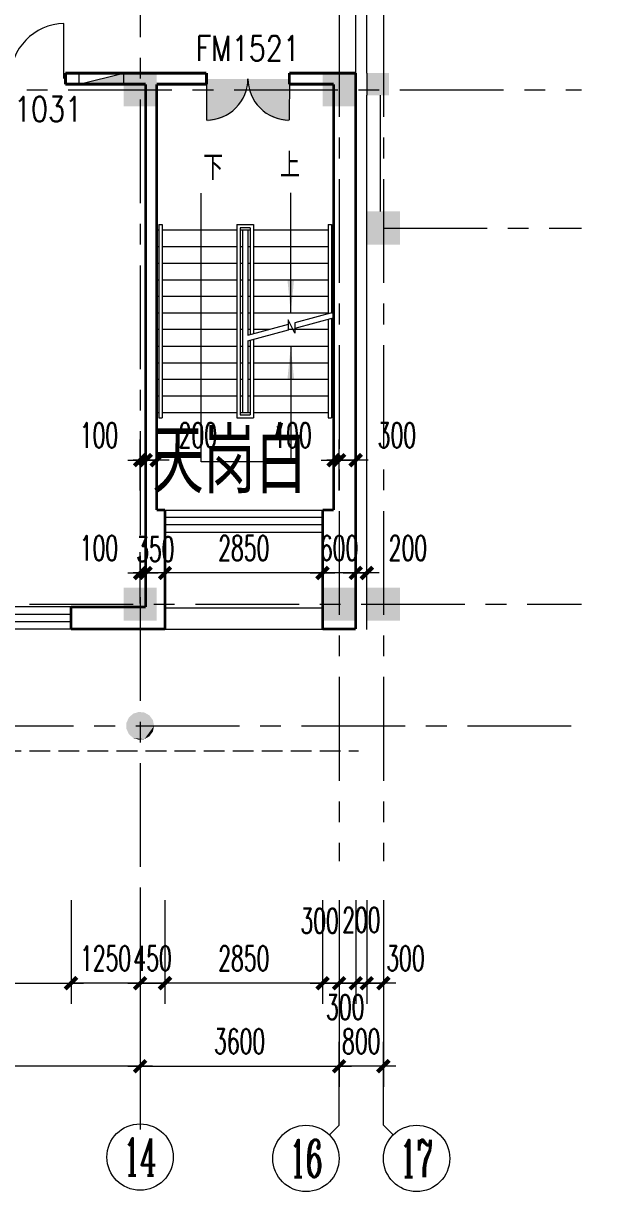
# Model space of a CAD drawing. Extents: x 1575758 to 1999219, y -897052 to -636879.
# Drawn here: x 1818763 to 1829079, y -718238 to -697117 of the extents above; entities that cross this region are included whole.
import ezdxf
from ezdxf.enums import TextEntityAlignment as Align

# ---------------------------------------------------------------- set-up
doc = ezdxf.new("R2010")
doc.units = 0
doc.header["$LTSCALE"] = 1500
doc.header["$MEASUREMENT"] = 0
doc.linetypes.add('CENTER', pattern=[2, 1.25, -0.25, 0.25, -0.25])
doc.linetypes.add('DASH', pattern=[0.35, 0.25, -0.1])
doc.layers.get('0').update_dxf_attribs({"linetype": 'CONTINUOUS', "lineweight": 5})
doc.layers.get('DEFPOINTS').update_dxf_attribs({"linetype": 'CONTINUOUS', "lineweight": 5})
for name, color, linetype, lineweight in [('AXIS', 7, 'CONTINUOUS', 5), ('AXIS_TEXT', 7, 'CONTINUOUS', 5), ('COLUMN', 7, 'CONTINUOUS', 5), ('DOTE', 7, 'CENTER', 5), ('P-S-TEXT', 7, 'CONTINUOUS', 5), ('PUB_DIM', 7, 'CONTINUOUS', 5), ('STAIR', 7, 'CONTINUOUS', 0), ('WALL', 7, 'CONTINUOUS', 5), ('WINDOW', 7, 'CONTINUOUS', 0), ('WINDOW_TEXT', 7, 'CONTINUOUS', 5), ('我的', 7, 'CONTINUOUS', 5), ('消火栓', 7, 'CONTINUOUS', 5), ('看线', 7, 'CONTINUOUS', 5), ('虚线', 7, 'DASH', 5)]:
    doc.layers.add(name, color=color, linetype=linetype, lineweight=lineweight)
doc.layers.add('防火门', color=10, linetype='CONTINUOUS')
doc.styles.add('_SIMPLEX', font='SIMPLEX.shx', dxfattribs={"width": 0.6})
doc.styles.add('COMPLEX', font='COMPLEX')
doc.styles.add('DIM_FONT', font='romans.shx', dxfattribs={"width": 0.6})
doc.styles.add('H1', font='romans.shx', dxfattribs={"width": 1.2, "bigfont": 'hztxt.shx'})
doc.styles.add('SIMPLEX', font='SIMPLEX.SHX', dxfattribs={"width": 0.6})
doc.dimstyles.new('NORMAL', dxfattribs={"dimscale": 1.5, "dimtxt": 300, "dimasz": 1, "dimexe": 250, "dimexo": 300, "dimgap": 150, "dimtad": 1, "dimdec": 0, "dimdsep": 46, "dimtxsty": 'DIM_FONT', "dimblk1": '_DIMX', "dimblk2": '_DIMX', "dimsah": 1, "dimcen": 2.5, "dimdle": 0.3, "dimclrd": 256, "dimclre": 256, "dimclrt": 256, "dimadec": 0, "dimazin": 0, "dimtfac": 1, "dimtdec": 0, "dimtix": 1, "dimtmove": 2, "dimatfit": 3, "dimldrblk": '_DIMX', "dimfxl": 1, "dimtvp": 1, "dimtolj": 1, "dimtzin": 0, "dimlwd": -1, "dimlwe": -1, "dimarcsym": 0})

# ---------------------------------------------------------------- blocks, each defined once
blk = doc.blocks.new('_FZH')
blk.add_solid([(0.5, -0.5), (-0.5, -0.5), (0.5, 0.5), (-0.5, 0.5)])
blk = doc.blocks.new('M_A2ZXL')
blk.add_line((-0.472, 0), (-0.472, -1))
blk.add_arc((-0.5, 0), 1, 271.6231, 0)
blk = doc.blocks.new('M_S2RKC')
for points in [[(-0.053, 0.503), (0.156, -0.481), (-0.253, 0.438), (-0.409, 0.297)], [(0.338, 0.376), (0.156, -0.481), (0.156, 0.481), (-0.053, 0.503)], [(-0.409, 0.297), (0.156, -0.481), (-0.495, 0.105), (-0.495, -0.105)], [(0.506, 0), (0.156, -0.481), (0.462, 0.206), (0.338, 0.376)], [(0.462, -0.206), (0.338, -0.376), (0.506, 0), (0.156, -0.481)], [(-0.495, -0.105), (0.156, -0.481), (-0.409, -0.297), (-0.253, -0.438)], [(-0.253, -0.438), (0.156, -0.481), (-0.053, -0.503)]]:
    blk.add_solid(points)
blk = doc.blocks.new('_ARROW')
blk.add_solid([(0, 0), (-1, 0.1), (-1, -0.1)])
blk = doc.blocks.new('_WBLK')
for p, q in [((-0.5, 0.5), (0.5, 0.5)), ((0.5, 0.1667), (-0.5, 0.1667)), ((0.5, -0.1667), (-0.5, -0.1667)), ((-0.5, -0.5), (0.5, -0.5))]:
    blk.add_line(p, q)
at = {"layer": 'WINDOW_TEXT', "style": 'SIMPLEX', "flags": 9}
blk.add_attdef('A', text='', height=1, dxfattribs=at).set_placement((0, 1.5), align=Align.MIDDLE)
blk = doc.blocks.new('A$C68C06AB7')
at = {"layer": '消火栓'}
blk.add_hatch(color=256, dxfattribs=at).paths.add_polyline_path([(800, 200), (0, 200), (800, 0)])
blk.add_line((0, 200), (800, 0), dxfattribs=at)
blk.add_lwpolyline([(0, 200), (0, 0), (800, 0), (800, 200)], close=True, dxfattribs=at)
blk = doc.blocks.new('M_A3PTU')
for p, q in [((-0.5, 0), (-0.499, -0.498)), ((0.5, 0), (0.499, -0.498))]:
    blk.add_line(p, q)
for centre, start, end in [((-0.498, -0.001), 269.885, 0.0763), ((0.498, -0.001), 179.9237, 270.115)]:
    blk.add_arc(centre, 0.498, start, end)
blk = doc.blocks.new('_AXISO2')
blk.add_line((0.354, 0.146), (0.5, 0))
blk.add_circle((0, 0.5), 0.5)
at = {"layer": 'AXIS_TEXT', "style": 'COMPLEX', "width": 1.041667}
blk.add_attdef('A', text='', height=0.56, dxfattribs=at).set_placement((-0.25, 0.22), (0.25, 0.22), align=Align.FIT)
blk = doc.blocks.new('_AXISO')
blk.add_circle((0, 0), 0.5)
at = {"layer": 'AXIS_TEXT', "style": 'COMPLEX', "width": 1.041667}
blk.add_attdef('A', text='', height=0.56, dxfattribs=at).set_placement((-0.25, -0.28), (0.25, -0.28), align=Align.FIT)
blk = doc.blocks.new('_DIMX')
blk.add_line((-150, 0), (150, 0))
at = {"const_width": 50}
blk.add_lwpolyline([(-70, -70), (70, 70)], dxfattribs=at)
blk = doc.blocks.new('*D1218')
at = {"layer": 'DEFPOINTS', "color": 0, "lineweight": 5}
for p in [(1815725, -712520), (1819625, -712520), (1819625, -714470)]:
    blk.add_point(p, dxfattribs=at)
at = {"layer": 'PUB_DIM'}
for p, q in [((1815725, -712970), (1815725, -714845)), ((1819625, -712970), (1819625, -714845)), ((1815726, -714470), (1819623, -714470))]:
    blk.add_line(p, q, dxfattribs=at)
at = {"layer": 'PUB_DIM', "xscale": 1.5, "yscale": 1.5, "zscale": 1.5, "rotation": 180}
blk.add_blockref('_DIMX', (1815725, -714470), dxfattribs=at)
at = {"layer": 'PUB_DIM', "xscale": 1.5, "yscale": 1.5, "zscale": 1.5}
blk.add_blockref('_DIMX', (1819625, -714470), dxfattribs=at)
at = {"layer": 'PUB_DIM', "insert": (1817675, -714020), "char_height": 450, "attachment_point": 5, "style": 'DIM_FONT'}
blk.add_mtext('\\A1;3900', dxfattribs=at)
blk = doc.blocks.new('*D1221')
at = {"layer": 'DEFPOINTS', "color": 0, "lineweight": 5}
for p in [(1824175, -712520), (1824475, -712520), (1824475, -714470)]:
    blk.add_point(p, dxfattribs=at)
at = {"layer": 'PUB_DIM'}
for p, q in [((1824175, -712970), (1824175, -714845)), ((1824475, -712970), (1824475, -714845)), ((1824173, -714470), (1824172, -714470)), ((1824175, -714470), (1824475, -714470)), ((1824476, -714470), (1824478, -714470))]:
    blk.add_line(p, q, dxfattribs=at)
at = {"layer": 'PUB_DIM', "xscale": 1.5, "yscale": 1.5, "zscale": 1.5}
blk.add_blockref('_DIMX', (1824175, -714470), dxfattribs=at)
at = {"layer": 'PUB_DIM', "xscale": 1.5, "yscale": 1.5, "zscale": 1.5, "rotation": 180}
blk.add_blockref('_DIMX', (1824475, -714470), dxfattribs=at)
at = {"layer": 'PUB_DIM', "insert": (1824122, -713342), "char_height": 450, "attachment_point": 5, "style": 'DIM_FONT'}
blk.add_mtext('\\A1;300', dxfattribs=at)
blk = doc.blocks.new('_AXISO1')
blk.add_line((0.354, -0.146), (0.5, 0))
blk.add_circle((0, -0.5), 0.5)
at = {"layer": 'AXIS_TEXT', "style": 'COMPLEX', "width": 1.041667}
blk.add_attdef('A', text='', height=0.56, dxfattribs=at).set_placement((-0.25, -0.78), (0.25, -0.78), align=Align.FIT)
blk = doc.blocks.new('*D1230')
at = {"layer": 'DEFPOINTS', "color": 0, "lineweight": 5}
for p in [(1824775, -712520), (1824975, -712520), (1824775, -714470)]:
    blk.add_point(p, dxfattribs=at)
at = {"layer": 'PUB_DIM'}
for p, q in [((1824775, -712970), (1824775, -714845)), ((1824975, -712970), (1824975, -714845)), ((1824773, -714470), (1824772, -714470)), ((1824975, -714470), (1824775, -714470)), ((1824976, -714470), (1824978, -714470))]:
    blk.add_line(p, q, dxfattribs=at)
at = {"layer": 'PUB_DIM', "xscale": 1.5, "yscale": 1.5, "zscale": 1.5}
for p, rotation in [((1824775, -714470), 5.33620742237223e-10), ((1824975, -714470), 180.0000000005336)]:
    blk.add_blockref('_DIMX', p, dxfattribs=dict(at, rotation=rotation))
at = {"layer": 'PUB_DIM', "insert": (1824877, -713325), "char_height": 450, "attachment_point": 5, "style": 'DIM_FONT'}
blk.add_mtext('\\A1;200', dxfattribs=at)
blk = doc.blocks.new('*D1259')
at = {"layer": 'DEFPOINTS', "color": 0, "lineweight": 5}
for p in [(1819625, -712520), (1820875, -712520), (1819625, -714470)]:
    blk.add_point(p, dxfattribs=at)
at = {"layer": 'PUB_DIM'}
for p, q in [((1819625, -712970), (1819625, -714845)), ((1820875, -712970), (1820875, -714845)), ((1819623, -714470), (1819622, -714470)), ((1820875, -714470), (1819625, -714470)), ((1820876, -714470), (1820878, -714470))]:
    blk.add_line(p, q, dxfattribs=at)
at = {"layer": 'PUB_DIM', "xscale": 1.5, "yscale": 1.5, "zscale": 1.5}
for p, rotation in [((1819625, -714470), 359.9999999999893), ((1820875, -714470), 179.9999999999893)]:
    blk.add_blockref('_DIMX', p, dxfattribs=dict(at, rotation=rotation))
at = {"layer": 'PUB_DIM', "insert": (1820250, -714020), "char_height": 450, "attachment_point": 5, "style": 'DIM_FONT'}
blk.add_mtext('\\A1;1250', dxfattribs=at)
blk = doc.blocks.new('*D1260')
at = {"layer": 'DEFPOINTS', "color": 0, "lineweight": 5}
for p in [(1820875, -712520), (1821325, -712520), (1821325, -714470)]:
    blk.add_point(p, dxfattribs=at)
at = {"layer": 'PUB_DIM'}
for p, q in [((1820875, -712970), (1820875, -714845)), ((1821325, -712970), (1821325, -714845)), ((1820873, -714470), (1820872, -714470)), ((1820875, -714470), (1821325, -714470)), ((1821326, -714470), (1821328, -714470))]:
    blk.add_line(p, q, dxfattribs=at)
at = {"layer": 'PUB_DIM', "xscale": 1.5, "yscale": 1.5, "zscale": 1.5}
blk.add_blockref('_DIMX', (1820875, -714470), dxfattribs=at)
at = {"layer": 'PUB_DIM', "xscale": 1.5, "yscale": 1.5, "zscale": 1.5, "rotation": 180}
blk.add_blockref('_DIMX', (1821325, -714470), dxfattribs=at)
at = {"layer": 'PUB_DIM', "insert": (1821100, -714020), "char_height": 450, "attachment_point": 5, "style": 'DIM_FONT'}
blk.add_mtext('\\A1;450', dxfattribs=at)
blk = doc.blocks.new('*D1261')
at = {"layer": 'DEFPOINTS', "color": 0, "lineweight": 5}
for p in [(1821325, -712520), (1824175, -712520), (1821325, -714470)]:
    blk.add_point(p, dxfattribs=at)
at = {"layer": 'PUB_DIM'}
for p, q in [((1821325, -712970), (1821325, -714845)), ((1824175, -712970), (1824175, -714845)), ((1824173, -714470), (1821326, -714470))]:
    blk.add_line(p, q, dxfattribs=at)
at = {"layer": 'PUB_DIM', "xscale": 1.5, "yscale": 1.5, "zscale": 1.5, "rotation": 180}
blk.add_blockref('_DIMX', (1821325, -714470), dxfattribs=at)
at = {"layer": 'PUB_DIM', "xscale": 1.5, "yscale": 1.5, "zscale": 1.5}
blk.add_blockref('_DIMX', (1824175, -714470), dxfattribs=at)
at = {"layer": 'PUB_DIM', "insert": (1822750, -714020), "char_height": 450, "attachment_point": 5, "style": 'DIM_FONT'}
blk.add_mtext('\\A1;2850', dxfattribs=at)
blk = doc.blocks.new('*D1262')
at = {"layer": 'DEFPOINTS', "color": 0, "lineweight": 5}
for p in [(1824475, -712520), (1824775, -712520), (1824475, -714470)]:
    blk.add_point(p, dxfattribs=at)
at = {"layer": 'PUB_DIM'}
for p, q in [((1824475, -712970), (1824475, -714845)), ((1824775, -712970), (1824775, -714845)), ((1824473, -714470), (1824472, -714470)), ((1824775, -714470), (1824475, -714470)), ((1824776, -714470), (1824778, -714470))]:
    blk.add_line(p, q, dxfattribs=at)
at = {"layer": 'PUB_DIM', "xscale": 1.5, "yscale": 1.5, "zscale": 1.5}
for p, rotation in [((1824475, -714470), 3.557132355748797e-10), ((1824775, -714470), 180.0000000003557)]:
    blk.add_blockref('_DIMX', p, dxfattribs=dict(at, rotation=rotation))
at = {"layer": 'PUB_DIM', "insert": (1824585, -714902), "char_height": 450, "attachment_point": 5, "style": 'DIM_FONT'}
blk.add_mtext('\\A1;300', dxfattribs=at)
blk = doc.blocks.new('*D1263')
at = {"layer": 'AXIS'}
for p, q in [((1809675, -712970), (1809675, -716345)), ((1820875, -712970), (1820875, -716345)), ((1820873, -715970), (1809676, -715970))]:
    blk.add_line(p, q, dxfattribs=at)
at = {"layer": 'DEFPOINTS', "color": 0, "lineweight": 5}
for p in [(1809675, -712520), (1820875, -712520), (1809675, -715970)]:
    blk.add_point(p, dxfattribs=at)
at = {"layer": 'AXIS', "xscale": 1.5, "yscale": 1.5, "zscale": 1.5, "rotation": 180}
blk.add_blockref('_DIMX', (1809675, -715970), dxfattribs=at)
at = {"layer": 'AXIS', "xscale": 1.5, "yscale": 1.5, "zscale": 1.5}
blk.add_blockref('_DIMX', (1820875, -715970), dxfattribs=at)
at = {"layer": 'AXIS', "insert": (1815275, -715520), "char_height": 450, "attachment_point": 5, "style": 'DIM_FONT'}
blk.add_mtext('\\A1;11200', dxfattribs=at)
blk = doc.blocks.new('*D1264')
at = {"layer": 'AXIS'}
for p, q in [((1820875, -712970), (1820875, -716345)), ((1824475, -712970), (1824475, -716345)), ((1820876, -715970), (1824473, -715970))]:
    blk.add_line(p, q, dxfattribs=at)
at = {"layer": 'DEFPOINTS', "color": 0, "lineweight": 5}
for p in [(1820875, -712520), (1824475, -712520), (1824475, -715970)]:
    blk.add_point(p, dxfattribs=at)
at = {"layer": 'AXIS', "xscale": 1.5, "yscale": 1.5, "zscale": 1.5, "rotation": 180}
blk.add_blockref('_DIMX', (1820875, -715970), dxfattribs=at)
at = {"layer": 'AXIS', "xscale": 1.5, "yscale": 1.5, "zscale": 1.5}
blk.add_blockref('_DIMX', (1824475, -715970), dxfattribs=at)
at = {"layer": 'AXIS', "insert": (1822675, -715520), "char_height": 450, "attachment_point": 5, "style": 'DIM_FONT'}
blk.add_mtext('\\A1;3600', dxfattribs=at)
blk = doc.blocks.new('*D1265')
at = {"layer": 'AXIS'}
for p, q in [((1824475, -712970), (1824475, -716345)), ((1825275, -712970), (1825275, -716345)), ((1824473, -715970), (1824472, -715970)), ((1825275, -715970), (1824475, -715970)), ((1825276, -715970), (1825278, -715970))]:
    blk.add_line(p, q, dxfattribs=at)
at = {"layer": 'DEFPOINTS', "color": 0, "lineweight": 5}
for p in [(1824475, -712520), (1825275, -712520), (1824475, -715970)]:
    blk.add_point(p, dxfattribs=at)
at = {"layer": 'AXIS', "xscale": 1.5, "yscale": 1.5, "zscale": 1.5}
blk.add_blockref('_DIMX', (1824475, -715970), dxfattribs=at)
at = {"layer": 'AXIS', "xscale": 1.5, "yscale": 1.5, "zscale": 1.5, "rotation": 180}
blk.add_blockref('_DIMX', (1825275, -715970), dxfattribs=at)
at = {"layer": 'AXIS', "insert": (1824875, -715520), "char_height": 450, "attachment_point": 5, "style": 'DIM_FONT'}
blk.add_mtext('\\A1;800', dxfattribs=at)
blk = doc.blocks.new('*D1266')
at = {"layer": 'DEFPOINTS', "color": 0, "lineweight": 5}
for p in [(1824975, -712520), (1825275, -712520), (1825275, -714470)]:
    blk.add_point(p, dxfattribs=at)
at = {"layer": 'PUB_DIM'}
for p, q in [((1824975, -712970), (1824975, -714845)), ((1825275, -712970), (1825275, -714845)), ((1824973, -714470), (1824972, -714470)), ((1824975, -714470), (1825275, -714470)), ((1825276, -714470), (1825278, -714470))]:
    blk.add_line(p, q, dxfattribs=at)
at = {"layer": 'PUB_DIM', "xscale": 1.5, "yscale": 1.5, "zscale": 1.5}
blk.add_blockref('_DIMX', (1824975, -714470), dxfattribs=at)
at = {"layer": 'PUB_DIM', "xscale": 1.5, "yscale": 1.5, "zscale": 1.5, "rotation": 180}
blk.add_blockref('_DIMX', (1825275, -714470), dxfattribs=at)
at = {"layer": 'PUB_DIM', "insert": (1825674, -714020), "char_height": 450, "attachment_point": 5, "style": 'DIM_FONT'}
blk.add_mtext('\\A1;300', dxfattribs=at)
blk = doc.blocks.new('*D1354')
at = {"layer": 'AXIS'}
for p, q in [((1829754, -698317), (1832679, -698317)), ((1832304, -698318), (1832304, -700815)), ((1829304, -700817), (1832679, -700817))]:
    blk.add_line(p, q, dxfattribs=at)
at = {"layer": 'DEFPOINTS', "color": 0, "lineweight": 5}
for p in [(1829304, -698317), (1828854, -700817), (1832304, -700817)]:
    blk.add_point(p, dxfattribs=at)
at = {"layer": 'AXIS', "xscale": 1.5, "yscale": 1.5, "zscale": 1.5}
for p, rotation in [((1832304, -698317), 90), ((1832304, -700817), 270)]:
    blk.add_blockref('_DIMX', p, dxfattribs=dict(at, rotation=rotation))
at = {"layer": 'AXIS', "insert": (1831854, -699567), "char_height": 450, "attachment_point": 5, "rotation": 90, "style": 'DIM_FONT'}
blk.add_mtext('\\A1;2500', dxfattribs=at)
blk = doc.blocks.new('*D1355')
at = {"layer": 'AXIS'}
for p, q in [((1829304, -700817), (1832679, -700817)), ((1832304, -700818), (1832304, -707615)), ((1829292, -707617), (1832679, -707617))]:
    blk.add_line(p, q, dxfattribs=at)
at = {"layer": 'DEFPOINTS', "color": 0, "lineweight": 5}
for p in [(1828854, -700817), (1828842, -707617), (1832304, -707617)]:
    blk.add_point(p, dxfattribs=at)
at = {"layer": 'AXIS', "xscale": 1.5, "yscale": 1.5, "zscale": 1.5}
for p, rotation in [((1832304, -700817), 90), ((1832304, -707617), 270)]:
    blk.add_blockref('_DIMX', p, dxfattribs=dict(at, rotation=rotation))
at = {"layer": 'AXIS', "insert": (1831854, -704217), "char_height": 450, "attachment_point": 5, "rotation": 90, "style": 'DIM_FONT'}
blk.add_mtext('\\A1;6800', dxfattribs=at)
blk = doc.blocks.new('*D1356')
at = {"layer": 'AXIS'}
for p, q in [((1829292, -707617), (1832679, -707617)), ((1832304, -707618), (1832304, -709815)), ((1829304, -709817), (1832679, -709817))]:
    blk.add_line(p, q, dxfattribs=at)
at = {"layer": 'DEFPOINTS', "color": 0, "lineweight": 5}
for p in [(1828842, -707617), (1828854, -709817), (1832304, -709817)]:
    blk.add_point(p, dxfattribs=at)
at = {"layer": 'AXIS', "xscale": 1.5, "yscale": 1.5, "zscale": 1.5}
for p, rotation in [((1832304, -707617), 90), ((1832304, -709817), 270)]:
    blk.add_blockref('_DIMX', p, dxfattribs=dict(at, rotation=rotation))
at = {"layer": 'AXIS', "insert": (1831854, -708717), "char_height": 450, "attachment_point": 5, "rotation": 90, "style": 'DIM_FONT'}
blk.add_mtext('\\A1;2200', dxfattribs=at)
blk = doc.blocks.new('M_B0OPK')
for p, q in [((-0.5, 0.5), (0.5, 0.5)), ((0.5, 0.1667), (-0.5, 0.1667)), ((0.5, -0.1667), (-0.5, -0.1667)), ((-0.5, -0.5), (0.5, -0.5))]:
    blk.add_line(p, q)
blk = doc.blocks.new('*D2211')
at = {"layer": 'DEFPOINTS', "color": 0, "lineweight": 5}
for p in [(1824775, -707053), (1824775, -708053), (1824975, -708053)]:
    blk.add_point(p, dxfattribs=at)
at = {"layer": 'PUB_DIM'}
for p, q in [((1824775, -707603), (1824775, -706678)), ((1824975, -707603), (1824975, -706678)), ((1824773, -707053), (1824772, -707053)), ((1824975, -707053), (1824775, -707053)), ((1824976, -707053), (1824978, -707053))]:
    blk.add_line(p, q, dxfattribs=at)
at = {"layer": 'PUB_DIM', "xscale": 1.5, "yscale": 1.5, "zscale": 1.5}
blk.add_blockref('_DIMX', (1824775, -707053), dxfattribs=at)
at = {"layer": 'PUB_DIM', "xscale": 1.5, "yscale": 1.5, "zscale": 1.5, "rotation": 180}
blk.add_blockref('_DIMX', (1824975, -707053), dxfattribs=at)
at = {"layer": 'PUB_DIM', "insert": (1825719, -706603), "char_height": 450, "attachment_point": 5, "style": 'DIM_FONT'}
blk.add_mtext('\\A1;200', dxfattribs=at)
blk = doc.blocks.new('*D2212')
at = {"layer": 'DEFPOINTS', "color": 0, "lineweight": 5}
for p in [(1824175, -707053), (1824175, -708053), (1824775, -708053)]:
    blk.add_point(p, dxfattribs=at)
at = {"layer": 'PUB_DIM'}
for p, q in [((1824175, -707603), (1824175, -706678)), ((1824775, -707603), (1824775, -706678)), ((1824173, -707053), (1824172, -707053)), ((1824775, -707053), (1824175, -707053)), ((1824776, -707053), (1824778, -707053))]:
    blk.add_line(p, q, dxfattribs=at)
at = {"layer": 'PUB_DIM', "xscale": 1.5, "yscale": 1.5, "zscale": 1.5}
blk.add_blockref('_DIMX', (1824175, -707053), dxfattribs=at)
at = {"layer": 'PUB_DIM', "xscale": 1.5, "yscale": 1.5, "zscale": 1.5, "rotation": 180}
blk.add_blockref('_DIMX', (1824775, -707053), dxfattribs=at)
at = {"layer": 'PUB_DIM', "insert": (1824475, -706603), "char_height": 450, "attachment_point": 5, "style": 'DIM_FONT'}
blk.add_mtext('\\A1;600', dxfattribs=at)
blk = doc.blocks.new('*D2213')
at = {"layer": 'DEFPOINTS', "color": 0, "lineweight": 5}
for p in [(1821325, -707053), (1821325, -708053), (1824175, -708053)]:
    blk.add_point(p, dxfattribs=at)
at = {"layer": 'PUB_DIM'}
for p, q in [((1821325, -707603), (1821325, -706678)), ((1824175, -707603), (1824175, -706678)), ((1824173, -707053), (1821326, -707053))]:
    blk.add_line(p, q, dxfattribs=at)
at = {"layer": 'PUB_DIM', "xscale": 1.5, "yscale": 1.5, "zscale": 1.5, "rotation": 180}
blk.add_blockref('_DIMX', (1821325, -707053), dxfattribs=at)
at = {"layer": 'PUB_DIM', "xscale": 1.5, "yscale": 1.5, "zscale": 1.5}
blk.add_blockref('_DIMX', (1824175, -707053), dxfattribs=at)
at = {"layer": 'PUB_DIM', "insert": (1822750, -706603), "char_height": 450, "attachment_point": 5, "style": 'DIM_FONT'}
blk.add_mtext('\\A1;2850', dxfattribs=at)
blk = doc.blocks.new('*D2214')
at = {"layer": 'DEFPOINTS', "color": 0, "lineweight": 5}
for p in [(1820975, -707053), (1820975, -708053), (1821325, -708053)]:
    blk.add_point(p, dxfattribs=at)
at = {"layer": 'PUB_DIM'}
for p, q in [((1820975, -707603), (1820975, -706678)), ((1821325, -707603), (1821325, -706678)), ((1820973, -707053), (1820972, -707053)), ((1821325, -707053), (1820975, -707053)), ((1821326, -707053), (1821328, -707053))]:
    blk.add_line(p, q, dxfattribs=at)
at = {"layer": 'PUB_DIM', "xscale": 1.5, "yscale": 1.5, "zscale": 1.5}
blk.add_blockref('_DIMX', (1820975, -707053), dxfattribs=at)
at = {"layer": 'PUB_DIM', "xscale": 1.5, "yscale": 1.5, "zscale": 1.5, "rotation": 180}
blk.add_blockref('_DIMX', (1821325, -707053), dxfattribs=at)
at = {"layer": 'PUB_DIM', "insert": (1821150, -706623), "char_height": 450, "attachment_point": 5, "style": 'DIM_FONT'}
blk.add_mtext('\\A1;350', dxfattribs=at)
blk = doc.blocks.new('*D2215')
at = {"layer": 'DEFPOINTS', "color": 0, "lineweight": 5}
for p in [(1820875, -707053), (1820875, -708053), (1820975, -708053)]:
    blk.add_point(p, dxfattribs=at)
at = {"layer": 'PUB_DIM'}
for p, q in [((1820875, -707603), (1820875, -706678)), ((1820975, -707603), (1820975, -706678)), ((1820873, -707053), (1820872, -707053)), ((1820975, -707053), (1820875, -707053)), ((1820976, -707053), (1820978, -707053))]:
    blk.add_line(p, q, dxfattribs=at)
at = {"layer": 'PUB_DIM', "xscale": 1.5, "yscale": 1.5, "zscale": 1.5}
blk.add_blockref('_DIMX', (1820875, -707053), dxfattribs=at)
at = {"layer": 'PUB_DIM', "xscale": 1.5, "yscale": 1.5, "zscale": 1.5, "rotation": 180}
blk.add_blockref('_DIMX', (1820975, -707053), dxfattribs=at)
at = {"layer": 'PUB_DIM', "insert": (1820131, -706603), "char_height": 450, "attachment_point": 5, "style": 'DIM_FONT'}
blk.add_mtext('\\A1;100', dxfattribs=at)
blk = doc.blocks.new('*D2216')
at = {"layer": 'DEFPOINTS', "color": 0, "lineweight": 5}
for p in [(1824475, -705013), (1824475, -706013), (1824775, -706013)]:
    blk.add_point(p, dxfattribs=at)
at = {"layer": 'PUB_DIM'}
for p, q in [((1824475, -705563), (1824475, -704638)), ((1824775, -705563), (1824775, -704638)), ((1824473, -705013), (1824472, -705013)), ((1824775, -705013), (1824475, -705013)), ((1824776, -705013), (1824778, -705013))]:
    blk.add_line(p, q, dxfattribs=at)
at = {"layer": 'PUB_DIM', "xscale": 1.5, "yscale": 1.5, "zscale": 1.5}
blk.add_blockref('_DIMX', (1824475, -705013), dxfattribs=at)
at = {"layer": 'PUB_DIM', "xscale": 1.5, "yscale": 1.5, "zscale": 1.5, "rotation": 180}
blk.add_blockref('_DIMX', (1824775, -705013), dxfattribs=at)
at = {"layer": 'PUB_DIM', "insert": (1825519, -704563), "char_height": 450, "attachment_point": 5, "style": 'DIM_FONT'}
blk.add_mtext('\\A1;300', dxfattribs=at)
blk = doc.blocks.new('*D2217')
at = {"layer": 'DEFPOINTS', "color": 0, "lineweight": 5}
for p in [(1824375, -705013), (1824375, -706013), (1824475, -706013)]:
    blk.add_point(p, dxfattribs=at)
at = {"layer": 'PUB_DIM'}
for p, q in [((1824375, -705563), (1824375, -704638)), ((1824475, -705563), (1824475, -704638)), ((1824373, -705013), (1824372, -705013)), ((1824475, -705013), (1824375, -705013)), ((1824476, -705013), (1824478, -705013))]:
    blk.add_line(p, q, dxfattribs=at)
at = {"layer": 'PUB_DIM', "xscale": 1.5, "yscale": 1.5, "zscale": 1.5}
for p, rotation in [((1824375, -705013), 6.666442612347531e-11), ((1824475, -705013), 180.0000000000666)]:
    blk.add_blockref('_DIMX', p, dxfattribs=dict(at, rotation=rotation))
at = {"layer": 'PUB_DIM', "insert": (1823631, -704563), "char_height": 450, "attachment_point": 5, "style": 'DIM_FONT'}
blk.add_mtext('\\A1;100', dxfattribs=at)
blk = doc.blocks.new('*D2218')
at = {"layer": 'DEFPOINTS', "color": 0, "lineweight": 5}
for p in [(1820975, -705013), (1820975, -706013), (1821175, -706013)]:
    blk.add_point(p, dxfattribs=at)
at = {"layer": 'PUB_DIM'}
for p, q in [((1820975, -705563), (1820975, -704638)), ((1821175, -705563), (1821175, -704638)), ((1820973, -705013), (1820972, -705013)), ((1821175, -705013), (1820975, -705013)), ((1821176, -705013), (1821178, -705013))]:
    blk.add_line(p, q, dxfattribs=at)
at = {"layer": 'PUB_DIM', "xscale": 1.5, "yscale": 1.5, "zscale": 1.5}
blk.add_blockref('_DIMX', (1820975, -705013), dxfattribs=at)
at = {"layer": 'PUB_DIM', "xscale": 1.5, "yscale": 1.5, "zscale": 1.5, "rotation": 180}
blk.add_blockref('_DIMX', (1821175, -705013), dxfattribs=at)
at = {"layer": 'PUB_DIM', "insert": (1821919, -704563), "char_height": 450, "attachment_point": 5, "style": 'DIM_FONT'}
blk.add_mtext('\\A1;200', dxfattribs=at)
blk = doc.blocks.new('*D2219')
at = {"layer": 'DEFPOINTS', "color": 0, "lineweight": 5}
for p in [(1820875, -705013), (1820875, -706013), (1820975, -706013)]:
    blk.add_point(p, dxfattribs=at)
at = {"layer": 'PUB_DIM'}
for p, q in [((1820875, -705563), (1820875, -704638)), ((1820975, -705563), (1820975, -704638)), ((1820873, -705013), (1820872, -705013)), ((1820975, -705013), (1820875, -705013)), ((1820976, -705013), (1820978, -705013))]:
    blk.add_line(p, q, dxfattribs=at)
at = {"layer": 'PUB_DIM', "xscale": 1.5, "yscale": 1.5, "zscale": 1.5}
blk.add_blockref('_DIMX', (1820875, -705013), dxfattribs=at)
at = {"layer": 'PUB_DIM', "xscale": 1.5, "yscale": 1.5, "zscale": 1.5, "rotation": 180}
blk.add_blockref('_DIMX', (1820975, -705013), dxfattribs=at)
at = {"layer": 'PUB_DIM', "insert": (1820131, -704563), "char_height": 450, "attachment_point": 5, "style": 'DIM_FONT'}
blk.add_mtext('\\A1;100', dxfattribs=at)

msp = doc.modelspace()

# ---------------------------------------------------------------- hatches: boundary and pattern name
at = {"layer": '防火门'}
for points in [[(1822079.5, -698121.8), (1822079.5, -698888.1, 0.4059403), (1822824.5, -698121.8)], [(1823570.2, -698121.8), (1823570.2, -698888.1, -0.4059403), (1822825.3, -698121.8)]]:
    msp.add_hatch(color=256, dxfattribs=at).paths.add_polyline_path(points)

# ---------------------------------------------------------------- linework, layer by layer
at = {"layer": 'AXIS'}
for p, q in [((1820874.9, -715506.4), (1820874.9, -717012.7)), ((1824474.9, -717037.7), (1824474.9, -715531.4)), ((1824474.9, -717037.7), (1824474.9, -715531.4)), ((1825274.9, -717037.7), (1825274.9, -715531.4))]:
    msp.add_line(p, q, dxfattribs=at)
at = {"layer": 'DOTE'}
for p, q in [((1824474.9, -648933.1), (1824474.9, -712261)), ((1825274.9, -648933.1), (1825274.9, -712261)), ((1820874.9, -695491.6), (1820874.9, -717111.8)), ((1744574.9, -698316.6), (1828858.2, -698316.6)), ((1825274.9, -700816.6), (1828858.2, -700816.6)), ((1764874.9, -707616.6), (1828858.2, -707616.6)), ((1739795.7, -709816.6), (1828858.2, -709816.6))]:
    msp.add_line(p, q, dxfattribs=at)
at = {"layer": 'PUB_DIM'}
for points in [[(1823599.9, -702951.1), (1823599.9, -705044.8), (1821981.2, -705044.8), (1821981.2, -700184)], [(1823599.9, -702351.1), (1823599.9, -700179.4)], [(1823599.9, -702351.1), (1823599.9, -700179.4)]]:
    msp.add_lwpolyline(points, dxfattribs=at)
at = {"layer": 'STAIR'}
for p, q in [((1821214.9, -700751.1), (1821214.9, -704251.1)), ((1821214.9, -700751.1), (1821274.9, -700751.1)), ((1821274.9, -700751.1), (1821274.9, -704251.1)), ((1822624.9, -700751.1), (1822624.9, -704251.1)), ((1822624.9, -700751.1), (1822924.9, -700751.1)), ((1822924.9, -700751.1), (1822924.9, -702728.9)), ((1824274.9, -700751.1), (1824274.9, -702367.2)), ((1824274.9, -700751.1), (1824334.9, -700751.1)), ((1824334.9, -700751.1), (1824334.9, -702351.1)), ((1821174.9, -700851.1), (1821214.9, -700851.1)), ((1821174.9, -700851.1), (1821174.9, -703851.1)), ((1821274.9, -700851.1), (1822624.9, -700851.1)), ((1822684.9, -700811.1), (1822684.9, -704191.1)), ((1822864.9, -700811.1), (1822684.9, -700811.1)), ((1822684.9, -700851.1), (1822864.9, -700851.1)), ((1822724.9, -700851.1), (1822724.9, -704151.1)), ((1822824.9, -700851.1), (1822824.9, -702755.7)), ((1822864.9, -700811.1), (1822864.9, -702745)), ((1822924.9, -700851.1), (1824274.9, -700851.1)), ((1824334.9, -700851.1), (1824374.9, -700851.1)), ((1824374.9, -700851.1), (1824374.9, -702340.4)), ((1821174.9, -701151.1), (1821214.9, -701151.1)), ((1821274.9, -701151.1), (1822624.9, -701151.1)), ((1822684.9, -701151.1), (1822724.9, -701151.1)), ((1822824.9, -701151.1), (1822864.9, -701151.1)), ((1822924.9, -701151.1), (1824274.9, -701151.1)), ((1824334.9, -701151.1), (1824374.9, -701151.1)), ((1821174.9, -701451.1), (1821214.9, -701451.1)), ((1821274.9, -701451.1), (1822624.9, -701451.1)), ((1822684.9, -701451.1), (1822724.9, -701451.1)), ((1822824.9, -701451.1), (1822864.9, -701451.1)), ((1822924.9, -701451.1), (1824274.9, -701451.1)), ((1824334.9, -701451.1), (1824374.9, -701451.1)), ((1821174.9, -701751.1), (1821214.9, -701751.1)), ((1821274.9, -701751.1), (1822624.9, -701751.1)), ((1822684.9, -701751.1), (1822724.9, -701751.1)), ((1822824.9, -701751.1), (1822864.9, -701751.1)), ((1822924.9, -701751.1), (1824274.9, -701751.1)), ((1824334.9, -701751.1), (1824374.9, -701751.1)), ((1821174.9, -702051.1), (1821214.9, -702051.1)), ((1821274.9, -702051.1), (1822624.9, -702051.1)), ((1822684.9, -702051.1), (1822724.9, -702051.1)), ((1822824.9, -702051.1), (1822864.9, -702051.1)), ((1822924.9, -702051.1), (1824274.9, -702051.1)), ((1824334.9, -702051.1), (1824374.9, -702051.1)), ((1821174.9, -702351.1), (1821214.9, -702351.1)), ((1821274.9, -702351.1), (1822624.9, -702351.1)), ((1822684.9, -702351.1), (1822724.9, -702351.1)), ((1822824.9, -702351.1), (1822864.9, -702351.1)), ((1822924.9, -702351.1), (1824274.9, -702351.1)), ((1823555.1, -702477.3), (1823553.4, -702664.1)), ((1823670.7, -702715.5), (1823555.1, -702477.3)), ((1824383.2, -702441.7), (1823671.4, -702632.4)), ((1824383.2, -702338.2), (1823672.4, -702528.6)), ((1824274.9, -702470.7), (1824274.9, -704251.1)), ((1824334.9, -702351.1), (1824374.9, -702351.1)), ((1824334.9, -702454.6), (1824334.9, -704251.1)), ((1824374.9, -702443.9), (1824374.9, -703851.1)), ((1821214.9, -702651.1), (1821174.9, -702651.1)), ((1822624.9, -702651.1), (1821274.9, -702651.1)), ((1822724.9, -702651.1), (1822684.9, -702651.1)), ((1823554.3, -702560.3), (1822816.6, -702757.9)), ((1823553.4, -702664.1), (1822816.6, -702861.5)), ((1822864.9, -702651.1), (1822824.9, -702651.1)), ((1823215.3, -702651.1), (1822924.9, -702651.1)), ((1824274.9, -702651.1), (1823553.5, -702651.1)), ((1823672.4, -702528.6), (1823670.7, -702715.5)), ((1824374.9, -702651.1), (1824334.9, -702651.1)), ((1822824.9, -702859.2), (1822824.9, -704151.1)), ((1822864.9, -702848.5), (1822864.9, -704191.1)), ((1822924.9, -702832.5), (1822924.9, -704251.1)), ((1821174.9, -702951.1), (1821214.9, -702951.1)), ((1821274.9, -702951.1), (1822624.9, -702951.1)), ((1822684.9, -702951.1), (1822724.9, -702951.1)), ((1822824.9, -702951.1), (1822864.9, -702951.1)), ((1822924.9, -702951.1), (1824274.9, -702951.1)), ((1824334.9, -702951.1), (1824374.9, -702951.1)), ((1821174.9, -703251.1), (1821214.9, -703251.1)), ((1821274.9, -703251.1), (1822624.9, -703251.1)), ((1822684.9, -703251.1), (1822724.9, -703251.1)), ((1822824.9, -703251.1), (1822864.9, -703251.1)), ((1822924.9, -703251.1), (1824274.9, -703251.1)), ((1824334.9, -703251.1), (1824374.9, -703251.1)), ((1821174.9, -703551.1), (1821214.9, -703551.1)), ((1821274.9, -703551.1), (1822624.9, -703551.1)), ((1822684.9, -703551.1), (1822724.9, -703551.1)), ((1822824.9, -703551.1), (1822864.9, -703551.1)), ((1822924.9, -703551.1), (1824274.9, -703551.1)), ((1824334.9, -703551.1), (1824374.9, -703551.1)), ((1821174.9, -703851.1), (1821214.9, -703851.1)), ((1821274.9, -703851.1), (1822624.9, -703851.1)), ((1822684.9, -703851.1), (1822724.9, -703851.1)), ((1822824.9, -703851.1), (1822864.9, -703851.1)), ((1822924.9, -703851.1), (1824274.9, -703851.1)), ((1824334.9, -703851.1), (1824374.9, -703851.1)), ((1821174.9, -704151.1), (1821214.9, -704151.1)), ((1821274.9, -704151.1), (1822624.9, -704151.1)), ((1822684.9, -704151.1), (1822864.9, -704151.1)), ((1822924.9, -704151.1), (1824274.9, -704151.1)), ((1824334.9, -704151.1), (1824374.9, -704151.1)), ((1821214.9, -704251.1), (1821274.9, -704251.1)), ((1822624.9, -704251.1), (1822924.9, -704251.1)), ((1822684.9, -704191.1), (1822864.9, -704191.1)), ((1824274.9, -704251.1), (1824334.9, -704251.1)), ((1821324.9, -707681.5), (1824174.9, -707681.5)), ((1821324.9, -708066.6), (1824174.9, -708066.6))]:
    msp.add_line(p, q, dxfattribs=at)
at = {"layer": 'WALL'}
for p, q in [((1824974.9, -698016.6), (1824974.9, -698416.6)), ((1824974.9, -708072.1), (1824974.9, -700516.6))]:
    msp.add_line(p, q, dxfattribs=at)
at = {"layer": 'WALL', "const_width": 50}
for points in [[(1819524.9, -698016.6), (1819524.9, -698216.6)], [(1822074.9, -698016.6), (1819524.9, -698016.6)], [(1822074.9, -698016.6), (1822074.9, -698216.6)], [(1823574.9, -698016.6), (1823574.9, -698216.6)], [(1824774.9, -698016.6), (1823574.9, -698016.6)], [(1824774.9, -698016.6), (1824774.9, -708066.6)], [(1820974.9, -698216.6), (1819524.9, -698216.6)], [(1820974.9, -698216.6), (1820974.9, -707666.6)], [(1822074.9, -698216.6), (1821174.9, -698216.6)], [(1821174.9, -698216.6), (1821174.9, -705916.6)], [(1824374.9, -698216.6), (1823574.9, -698216.6)], [(1824374.9, -698216.6), (1824374.9, -705916.6)], [(1821324.9, -705916.6), (1821174.9, -705916.6)], [(1821324.9, -705916.6), (1821324.9, -708066.6)], [(1824174.9, -705916.6), (1824174.9, -708066.6)], [(1824374.9, -705916.6), (1824174.9, -705916.6)], [(1819625.4, -708066.6), (1819625.4, -707666.6)], [(1820974.9, -707666.6), (1819625.4, -707666.6)], [(1821324.9, -708066.6), (1819625.4, -708066.6)], [(1824774.9, -708066.6), (1824174.9, -708066.6)], [(1824774.9, -708066.6), (1824174.9, -708066.6)]]:
    msp.add_lwpolyline(points, dxfattribs=at)
at = {"layer": '看线'}
for p, q in [((1824774.9, -698016.6), (1824774.9, -695416.6)), ((1824974.9, -698016.6), (1824974.9, -695516.6)), ((1824974.9, -700516.6), (1824974.9, -698416.6)), ((1825224.9, -700516.6), (1825224.9, -698416.6))]:
    msp.add_line(p, q, dxfattribs=at)
at = {"layer": '虚线'}
msp.add_line((1765324.9, -710266.6), (1824824.9, -710266.6), dxfattribs=at)

# ---------------------------------------------------------------- block references
at = {"layer": 'AXIS'}
ref = msp.add_blockref('_AXISO', (1820874.9, -717612.7), dxfattribs=dict(at, xscale=1200, yscale=1200, zscale=1200))
ref.add_attrib('A', '14', dxfattribs={"layer": 'AXIS_TEXT', "height": 672, "style": 'COMPLEX', "width": 0.604839}).set_placement((1820574.9, -717948.7), (1821174.9, -717948.7), align=Align.FIT)
ref = msp.add_blockref('_AXISO2', (1824474.9, -717637.7), dxfattribs=dict(at, xscale=1200, yscale=1200, zscale=1200, rotation=90))
ref.add_attrib('A', '16', dxfattribs={"layer": 'AXIS_TEXT', "height": 672, "style": 'COMPLEX', "width": 0.646552}).set_placement((1823574.9, -717973.7), (1824174.9, -717973.7), align=Align.FIT)
ref = msp.add_blockref('_AXISO2', (1824474.9, -717637.7), dxfattribs=dict(at, xscale=1200, yscale=1200, zscale=1200, rotation=90))
ref.add_attrib('A', '16', dxfattribs={"layer": 'AXIS_TEXT', "height": 672, "style": 'COMPLEX', "width": 0.646552}).set_placement((1823574.9, -717973.7), (1824174.9, -717973.7), align=Align.FIT)
ref = msp.add_blockref('_AXISO1', (1825274.9, -717637.7), dxfattribs=dict(at, xscale=1200, yscale=1200, zscale=1200, rotation=90))
ref.add_attrib('A', '17', dxfattribs={"layer": 'AXIS_TEXT', "height": 672, "style": 'COMPLEX', "width": 0.646552}).set_placement((1825574.9, -717973.7), (1826174.9, -717973.7), align=Align.FIT)
at = {"layer": 'COLUMN'}
for name, p, xscale, yscale, zscale in [('_FZH', (1820874.9, -698316.6), 600, 600, 600), ('_FZH', (1824474.9, -698316.6), -600, 600, 600), ('_FZH', (1824474.9, -698316.6), -600, 600, 600), ('_FZH', (1824474.9, -698316.6), -600, 600, 600), ('_FZH', (1824474.9, -698316.6), -600, 600, 600), ('_FZH', (1825174.9, -698216.6), 400, 400, 400), ('_FZH', (1825274.9, -700816.6), 600, 600, 600), ('_FZH', (1820874.9, -707616.6), 600, 600, 600), ('_FZH', (1824474.9, -707616.6), -600, 600, 600), ('_FZH', (1824474.9, -707616.6), -600, 600, 600), ('_FZH', (1824474.9, -707616.6), -600, 600, 600), ('_FZH', (1824474.9, -707616.6), -600, 600, 600), ('_FZH', (1825274.9, -707616.6), 600, 600, 600), ('M_S2RKC', (1820874.9, -709816.6), 500, 500, 500)]:
    msp.add_blockref(name, p, dxfattribs=dict(at, xscale=xscale, yscale=yscale, zscale=zscale))
at = {"layer": 'PUB_DIM', "xscale": 600, "yscale": 600, "zscale": 600}
for p, rotation in [((1823599.9, -702351.1), 270), ((1823599.9, -702951.1), 90)]:
    msp.add_blockref('_ARROW', p, dxfattribs=dict(at, rotation=rotation))
at = {"layer": 'WINDOW'}
ref = msp.add_blockref('M_A2ZXL', (1819024.9, -698116.6), dxfattribs=dict(at, xscale=1000, yscale=1000, zscale=1000, rotation=180))
ref.add_attrib('A', 'M1031', dxfattribs={"layer": 'WINDOW_TEXT', "height": 450, "style": '_SIMPLEX', "width": 0.8, "flags": 8}).set_placement((1819024.9, -698666.6, -300246.1), align=Align.MIDDLE)
ref = msp.add_blockref('M_A3PTU', (1822824.9, -698116.6), dxfattribs=dict(at, xscale=1500, yscale=1500, zscale=1500))
ref.add_attrib('A', 'FM1521', dxfattribs={"layer": 'WINDOW_TEXT', "height": 450, "style": '_SIMPLEX', "width": 0.8, "flags": 8}).set_placement((1822824.9, -697566.6, -300246.1), align=Align.MIDDLE)
at = {"layer": 'WINDOW', "xscale": -2850, "yscale": 400, "zscale": 2850, "rotation": 180}
msp.add_blockref('M_B0OPK', (1822749.9, -706116.6), dxfattribs=at)
at = {"layer": 'WINDOW'}
ref = msp.add_blockref('_WBLK', (1817675.4, -707866.6), dxfattribs=dict(at, xscale=3900, yscale=400.0000000569271, zscale=3900, rotation=180))
ref.add_attrib('A', 'C3921', dxfattribs={"layer": 'WINDOW_TEXT', "height": 450, "style": '_SIMPLEX', "width": 0.8, "flags": 8}).set_placement((1817675.4, -708516.6), align=Align.MIDDLE)
at = {"layer": '消火栓', "xscale": -1, "rotation": 180}
msp.add_blockref('A$C68C06AB7', (1819774.9, -698016.6), dxfattribs=at)

# ---------------------------------------------------------------- texts
at = {"layer": 'P-S-TEXT', "style": 'H1', "width": 0.8}
for s, p in [('下', (1822016, -699948.8)), ('上', (1823406.6, -699908.1))]:
    msp.add_text(s, height=450, dxfattribs=at).set_placement(p)
at = {"layer": '我的', "lineweight": 0, "style": 'H1', "width": 0.8}
msp.add_text('天岗白', height=1166.4, dxfattribs=at).set_placement((1821091.4, -705615.1))

# ---------------------------------------------------------------- dimensions: what is measured, and where the dimension line sits
at = {"layer": 'AXIS'}
for base, p1, p2, picture, middle in [((1832303.5, -700816.6), (1829303.5, -698316.6), (1828853.5, -700816.6), '*D1354', (1831853.5, -699566.6)), ((1832303.5, -707616.6), (1828853.5, -700816.6), (1828841.7, -707616.6), '*D1355', (1831853.5, -704216.6)), ((1832303.5, -709816.6), (1828841.7, -707616.6), (1828853.5, -709816.6), '*D1356', (1831853.5, -708716.6))]:
    dim = msp.add_linear_dim(base=base, p1=p1, p2=p2, angle=90, dimstyle='NORMAL', dxfattribs=at)
    dim.commit()
    dim.dimension.update_dxf_attribs({"geometry": picture, "text_midpoint": middle})
for base, p1, p2, picture, middle in [((1809674.9, -715970.3), (1820874.9, -712520.3), (1809674.9, -712520.3), '*D1263', (1815274.9, -715520.3)), ((1824474.9, -715970.3), (1820874.9, -712520.3), (1824474.9, -712520.3), '*D1264', (1822674.9, -715520.3)), ((1824474.9, -715970.3), (1825274.9, -712520.3), (1824474.9, -712520.3), '*D1265', (1824874.9, -715520.3))]:
    dim = msp.add_linear_dim(base=base, p1=p1, p2=p2, dimstyle='NORMAL', dxfattribs=at)
    dim.commit()
    dim.dimension.update_dxf_attribs({"geometry": picture, "text_midpoint": middle})
at = {"layer": 'PUB_DIM'}
for base, p1, p2, angle, picture, middle in [((1820874.9, -705012.7), (1820974.9, -706012.7), (1820874.9, -706012.7), 180, '*D2219', (1820130.5, -704562.7)), ((1820974.9, -705012.7), (1821174.9, -706012.7), (1820974.9, -706012.7), 180, '*D2218', (1821919.4, -704562.7)), ((1824374.9, -705012.7), (1824474.9, -706012.7), (1824374.9, -706012.7), 180, '*D2217', (1823630.5, -704562.7)), ((1824474.9, -705012.7), (1824774.9, -706012.7), (1824474.9, -706012.7), 180, '*D2216', (1825519.4, -704562.7)), ((1820874.9, -707052.9), (1820974.9, -708052.9), (1820874.9, -708052.9), 180, '*D2215', (1820130.5, -706602.9)), ((1820974.9, -707052.9), (1821324.9, -708052.9), (1820974.9, -708052.9), 180, '*D2214', (1821149.9, -706622.8)), ((1824774.9, -707052.9), (1824974.9, -708052.9), (1824774.9, -708052.9), 180, '*D2211', (1825719.4, -706602.9)), ((1824474.9, -714470.3), (1824174.9, -712520.3), (1824474.9, -712520.3), 360, '*D1221', (1824121.8, -713341.7)), ((1824474.9, -714470.3), (1824774.9, -712520.3), (1824474.9, -712520.3), 180, '*D1262', (1824585.2, -714902.3)), ((1824774.9, -714470.3), (1824974.9, -712520.3), (1824774.9, -712520.3), 180, '*D1230', (1824876.9, -713325.5)), ((1825274.9, -714470.3), (1824974.9, -712520.3), (1825274.9, -712520.3), 360, '*D1266', (1825674, -714019.8))]:
    dim = msp.add_linear_dim(base=base, p1=p1, p2=p2, angle=angle, dimstyle='NORMAL', dxfattribs=at)
    dim.commit()
    dim.dimension.update_dxf_attribs({"geometry": picture, "text_midpoint": middle, "dimtype": 161})
for p1, p2, distance, picture, middle in [((1824174.9, -708052.9), (1821324.9, -708052.9), -1000, '*D2213', (1822749.9, -706602.9)), ((1824774.9, -708052.9), (1824174.9, -708052.9), -1000, '*D2212', (1824474.9, -706602.9)), ((1815724.9, -712520.3), (1819624.9, -712520.3), -1950, '*D1218', (1817674.9, -714020.3)), ((1820874.9, -712520.3), (1819624.9, -712520.3), 1950, '*D1259', (1820249.9, -714020.3)), ((1820874.9, -712520.3), (1821324.9, -712520.3), -1950, '*D1260', (1821099.9, -714020.3)), ((1824174.9, -712520.3), (1821324.9, -712520.3), 1950, '*D1261', (1822749.9, -714020.3))]:
    dim = msp.add_aligned_dim(p1=p1, p2=p2, distance=distance, dimstyle='NORMAL', dxfattribs=at)
    dim.commit()
    dim.dimension.update_dxf_attribs({"geometry": picture, "text_midpoint": middle})

doc.saveas('drawing.dxf')
